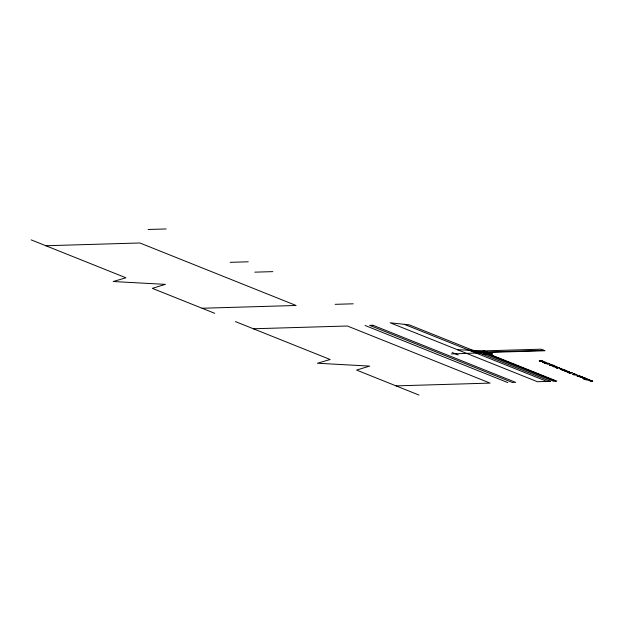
<?xml version="1.0" encoding="UTF-8"?>
<svg xmlns="http://www.w3.org/2000/svg" width="624" height="624" viewBox="0 0 624 624"><rect width="100%" height="100%" fill="white"/><g stroke="black" fill="none" stroke-linecap="round" stroke-linejoin="round"><path stroke-width="0.94" d="M566.374 370.672L564.658 370.578M564.806 371.116L566.319 371.124M592.106 381.108L591.739 381.155M586.037 378.557L585.398 378.378M550.196 365.157L552.318 365.531M582.356 377.216L579.446 376.607L580.624 377.091M542.685 361.296L539.503 360.984M545.766 362.513L542.584 362.224M556.413 366.787L553.199 366.452L556.436 366.694M576.287 374.728L573.074 374.408M539.479 360.875L542.708 361.202M542.545 362.099L545.774 362.427M573.066 374.314L576.287 374.642M546.811 363.277L548.831 363.652M563.269 369.767L566.389 370.633M566.335 370.991L569.462 371.857L567.723 371.803M552.295 365.633L550.204 365.251M580.18 376.147L576.989 376.038L579.439 375.968M583.417 377.699L585.413 378.284M584.891 378.573L583.058 378.058M566.896 371.194L568.768 371.639M564.619 370.711L561.74 369.946L563.269 369.907M567.7 371.935L564.814 371.194M565.672 370.508L563.815 370.055L565.703 370.414M568.698 371.74L566.904 371.311M548.808 363.745L549.487 363.886L548.278 363.269M562.45 370.048L564.08 370.406M565.516 371.272L567.146 371.631M564.018 370.516L562.435 370.149M567.115 371.74L565.508 371.389M580.117 376.748L582.387 377.473A7.129 1.435 13.1 0 0 582.551 377.465L583.05 377.263L581.451 376.584M583.066 377.933L582.364 377.77L583.736 378.44M592.332 381.365L592.792 381.163L589.82 380.328M584.126 377.887L584.641 377.965M584.189 378.378L583.721 378.316M589.633 380.336L589.103 380.515L592.215 381.365M148.122 229.476L166.163 228.946M45.856 245.747L139.877 242.978L296.08 305.479L202.059 308.248M230.225 262.33L248.266 261.799M254.787 272.158L272.828 271.627M335.182 304.333L353.223 303.802M253.352 328.77L347.373 326.009L490.074 383.105L396.053 385.874M457.493 349.736L484.653 350.852L541.086 349.19L544.994 350.758L488.561 352.42L476.619 351.811L482.188 351.647M471.596 351.265L487.531 352.006L543.972 350.345M451.355 353.941L486.049 352.669L492.469 353.98L482.765 354.268M550.914 364.861L550.142 364.884A1.997 0.398 13.1 0 0 550.025 365.438M590.21 380.546L592.168 380.999M591.599 381.155L589.766 380.726M571.958 372.887L572.356 372.895L571.436 372.676A9.048 1.817 13.1 0 1 569.782 372.575A7.777 1.56 13.1 0 1 567.575 372.216L570.203 373.277L568.097 372.434A8.05 1.622 13.1 0 0 571.997 372.902M583.331 378.784L583.729 378.799M585.218 379.54L585.608 379.556M548.184 363.371C541.928 362.029 552.263 365.383 544.502 363.145L548.457 363.956L546.811 363.386M581.389 376.685L582.418 377.107M579.493 375.749L580.203 376.054M584.735 377.863L586.076 378.487M580.585 377.075L580.07 376.841M583.838 379.002L588.128 379.205L583.963 378.908M539.861 361.156C536.336 359.003 549.643 362.684 539.565 361.187M585.905 379.681L590.008 379.954L585.562 379.696M550.189 365.446L552.451 365.89L552.989 365.734L551.304 365.071L553.277 365.391A2.176 0.437 13.1 0 1 553.792 365.633L554.26 365.687A2.527 0.507 13.1 0 0 553.589 365.368M492.469 353.98L488.561 352.42A5.234 1.053 13.1 0 0 489.193 354.081L556.826 381.139L553.55 381.241L485.909 354.175A10.468 2.106 13.1 0 1 484.653 350.852M555.968 381.17L488.327 354.104A6.607 1.326 13.1 0 1 487.531 352.006M404.29 324.332L546.991 381.436M452.143 352.529L458.281 354.986M365.11 325.486L507.811 382.582M31.2 239.881L125.939 277.789L113.209 281.518L165.407 284.372L152.311 288.343L214.757 313.326M235.435 321.602L330.174 359.51L317.437 363.238L369.642 366.101L356.546 370.071L418.985 395.054M584.126 378.011L584.922 378.487M584.314 378.113L583.432 377.824M550.93 364.861A2.059 0.413 13.1 0 1 553.714 365.36M546.406 362.63C540.439 363.433 541.64 360.181 546.406 362.63M557.06 366.896C550.813 367.63 552.49 364.432 557.06 366.912M576.919 374.845C572.707 372.512 570.531 375.5 576.896 374.891M372.941 325.252L369.658 325.354L512.359 382.45L515.635 382.356L372.941 325.252M550.898 364.307L550.446 364.322L551.421 364.517L550.898 364.307M559.237 367.645L555.976 367.739L557.419 368.261L556.967 367.934L559.759 367.848L559.237 367.645M559.65 368.597L561.865 369.486L559.65 368.597M560.594 368.566L562.809 369.455L560.594 368.566M573.823 373.48L573.37 373.495L574.345 373.69L573.823 373.48M550.399 381.334L537.412 381.716L390.187 322.803L409.313 324.878L550.399 381.334"/></g></svg>
